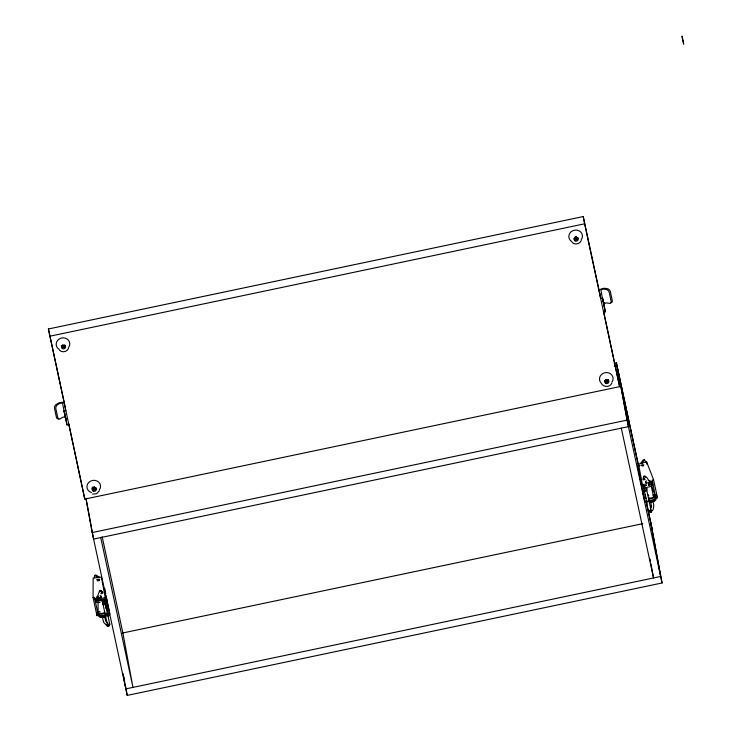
<?xml version="1.0" encoding="UTF-8"?>
<svg xmlns="http://www.w3.org/2000/svg" width="732" height="732" viewBox="0 0 732 732"><rect width="100%" height="100%" fill="white"/><g stroke="black" fill="none" stroke-linecap="round" stroke-linejoin="round"><path stroke-width="1.1" d="M99.534 577.228L95.764 574.876L94.465 575.8A10.724 3.779 68.3 0 0 94.474 577.804M104.987 603.653C105.811 605.602 102.324 604.229 102.654 603.653M104.676 600.139L106.277 607.597L105.866 608.21M650.016 511.97C652.917 513.407 650.73 509.161 651.068 510.369C648.671 511.522 647.994 511.046 651.068 510.369L646.722 490.138M102.819 601.018L101.153 599.563L104.612 602.555L104.319 603.223M103.047 603.882L102.407 603.177L102.718 602.052M650.409 510.076C653.31 513.809 654.39 505.428 653.273 502.555M99.772 590.559L99.543 591.849L99.68 590.614A1.19 1.016 32.2 0 1 101.053 590.578L101.373 592.27L101.172 590.669M97.878 595.372L99.442 590.971M105.188 603.717C106.021 604.888 101.84 605.025 103.569 603.873M650.345 508.795L651.59 506.178M68.543 348.341C67.243 351.9 62.119 352.952 59.493 350.244M99.296 490.824L96.606 493.716L92.534 494.073M581.199 240.581C579.9 244.131 574.776 245.193 572.149 242.484M611.851 383.074C610.104 387.731 603.214 387.393 601.155 383.101A6.835 6.249 -10.5 0 1 601.384 374.628A6.835 6.249 -10.5 0 1 610.57 373.823A6.835 6.249 -10.5 0 1 611.952 382.15M102.764 602.006L103.88 601.667L103.23 601.667M649.467 511.76L649.43 511.092L649.659 511.65M105.161 597.422L100.357 598.922M108.784 614.249L103.038 615.951A4.172 1.693 -12.1 0 1 98.655 615.145L98.088 614.075M652.45 481.29L652.303 482.507A4.172 1.693 -12.1 0 1 648.534 485.023M652.496 481.409L655.652 498.062A4.172 1.693 -12.1 0 1 651.873 500.578L649.074 501.173M640.555 463.502L643.199 459.797L644.764 460.126A10.724 3.989 88.1 0 1 645.597 461.956M641.873 463.457L644.526 459.751M646.667 485.417L642.614 485.774L638.569 464.18L646.548 461.746L653.557 479.67L657.455 497.787L656.082 498.254L655.927 499.343A4.172 1.693 -12.1 0 1 652.148 501.859L649.357 502.445M100.01 611.366A4.172 1.693 -12.1 0 0 98.454 613.636A4.172 1.693 -12.1 0 0 102.626 614.038L107.879 612.931L105.353 601.21L102.8 601.951L102.581 603.561M651.114 512.126L650.181 512.08M97.356 580.705L99.497 580.256M107.979 616.253L109.059 615.53L108.665 613.389M642.522 465.863L643.922 464.93L642.293 464.628L640.884 465.57L643.666 465.863M653.557 479.67L652.185 480.146L652.029 481.226A4.172 1.693 -12.1 0 1 648.259 483.751M603.644 311.365L619.62 386.661L84.784 499.096L48.404 328.988L583.248 216.553L599.325 291.29M49.749 336.244L584.593 223.809L583.248 216.553M68.753 424.597L67.005 424.963L64.032 411.11L65.779 410.743L64.398 403.295A3.907 1.583 -12.1 0 0 61.763 402.353A3.907 1.583 -12.1 0 0 57.654 403.57L55.907 404.741A2.983 1.949 -79.6 0 0 54.571 408.676L56.401 417.194A2.983 1.949 -79.6 0 0 58.88 418.585M603.598 312.161L605.346 311.795L603.964 304.347A2.123 0.86 -12.1 0 1 605.19 303.268A2.123 0.86 -12.1 0 1 607.542 303.03L609.445 303.377A2.983 1.903 56.2 0 0 611.092 301.117L609.253 292.599A2.983 1.903 56.2 0 0 606.462 289.524L604.559 289.186A2.123 0.86 -12.1 0 0 602.207 289.415A2.123 0.86 -12.1 0 0 600.99 290.494L602.363 297.942L600.615 298.317L599.234 290.869A3.907 1.583 -12.1 0 1 601.338 288.93A3.907 1.583 -12.1 0 1 605.565 288.39L607.606 288.765A2.983 1.903 56.2 0 1 610.406 291.83L612.236 300.358A2.983 1.903 56.2 0 1 610.589 302.618M614.175 363.255L616.408 362.788L638.487 465.406M614.715 366.156L616.948 365.689L638.551 466.119M646.164 501.1L651.443 525.631L662.067 582.974L127.231 695.4L92.195 532.548L627.04 420.122L616.408 362.788M654.884 497.028A4.172 1.693 -12.1 0 1 651.809 500.258L644.81 501.731L637.728 465.927L639.677 465.515M646.393 484.145L642.339 484.502M101.565 600.002L105.435 598.703L101.4 577.1L93.156 578.079L93.065 597.495L96.953 615.612L98.399 615.493L98.93 616.426A4.172 1.693 -12.1 0 0 103.313 617.232L106.113 616.646M106.149 595.949L106.762 599.252L99.762 600.716A4.172 1.693 -12.1 0 1 95.764 598.968M641.598 486.817L645.597 485.975M646.841 487.384L648.945 486.945A4.172 1.693 -12.1 0 0 652.02 483.706M648.314 499.325L651.462 498.666A4.172 1.693 -12.1 0 0 655.177 496.607A4.172 1.693 -12.1 0 0 652.935 495.134M122.454 633.043L642.751 523.673M93.065 597.495L94.501 597.376L95.032 598.318A4.172 1.693 -12.1 0 0 99.424 599.124M645.176 476.248C646.859 479.176 642.98 473.558 643.501 477.932C645.176 478.426 643.821 478.49 643.318 477.529C643.739 473.888 647.783 478.106 648.195 479.689M647.216 501.557L645.953 501.329M647.491 502.838L646.237 502.609M94.739 598.529L95.306 599.6A4.172 1.693 -12.1 0 0 99.698 600.396M98.088 614.212L94.739 598.657M101.858 591.465L101.309 591.447A1.19 0.485 -12.1 0 1 102.242 591.859M647.994 494.649L648.808 495.765M105.673 607.203L106.277 607.597M103.788 601.64L104.466 603.086M102.864 603.808L103.121 603.891A1.19 0.997 -59 0 0 103.66 603.827M104.475 602.482L101.034 599.005L104.493 602.107L103.907 601.686M651.151 510.36L650.885 510.204A1.19 0.988 36.5 0 0 650.3 510.076M94.52 575.37L98.298 577.722M107.348 622.694C105.005 621.276 106.021 621.001 104.987 617.909M107.467 626.025L103.77 622.548L102.645 618.302M656.247 494.64L657.455 497.787M651.48 485.627L655.835 496.964M640.555 479.753L640.207 478.188M105.737 602.271L105.39 600.707L106.167 604.422M642.733 491.511L642.412 490.056M643.977 488.637L643.812 487.887L643.959 488.729M641.04 482.653L641.497 485.005L641.333 484.026M646.548 461.746L647.143 464.546M651.27 486.204L653.667 497.321M644.187 486.725L644.645 488.857M643.693 488.052L646.219 499.764M602.363 297.942L605.346 311.795M645.981 500.651L651.983 528.541M637.728 465.927L640.024 476.578M640.482 478.71L640.939 480.842M599.801 293.523L600.286 295.746M627.04 420.122L662.067 582.974M584.593 223.809L619.62 386.661M621.303 428.128L653.539 577.951L650.858 563.512M102.187 536.803L122.875 632.951L132.959 687.385L100.732 537.562M106.762 599.252L109.974 614.166L102.974 615.63A4.172 1.693 -12.1 0 1 98.976 613.883M48.404 328.988L64.48 403.716M68.799 423.801L84.784 499.096M105.39 603.918L109.745 624.149M104.511 600.542L106.113 607.999M102.91 603.799L107.412 624.643M640.125 477.603L639.786 476.038L640.107 477.703M682.965 40.516C685.573 53.701 680.129 26.617 682.727 39.775M641.205 483.632L641.022 482.736M642.431 489.955L642.733 491.465M603.214 301.666C600.551 288.216 606.114 315.876 603.452 302.426M105.838 602.756L106.167 604.403M65.111 415.593C67.774 429.043 62.22 401.383 64.874 414.834M640.326 478.563L640.564 479.734M650.583 522.026L660.667 576.459L125.831 688.885L122.949 673.33M645.194 494.265L646.008 498.666M642.568 489.635L644.197 498.437M618.348 372.204L628.44 426.637L93.595 539.063L86.184 499.068M650.034 559.074L650.446 561.288M123.726 676.514L124.76 682.068M125.172 684.292L127.231 695.4M104.722 588.254L105.747 593.753M105.637 600.835L107.879 612.931M85.818 498.117L92.195 532.548M67.005 424.963L65.624 417.515A2.123 0.86 -12.1 0 0 64.114 417.002A2.123 0.86 -12.1 0 0 61.854 417.743L60.216 418.832A2.983 1.949 -79.6 0 1 57.737 417.441L55.897 408.913A2.983 1.949 -79.6 0 1 57.233 404.979L58.871 403.89A2.123 0.86 -12.1 0 1 61.131 403.158A2.123 0.86 -12.1 0 1 62.65 403.661L64.032 411.11M650.968 503.14L651.416 506.983M98.07 601.96L98.088 612.977M96.953 612.208L96.953 615.612M109.343 623.884A1.19 0.485 -12.1 0 1 109.397 624.597A1.19 0.485 -12.1 0 1 107.668 624.872A1.19 0.485 -12.1 0 1 107.915 624.103A1.18 0.988 -59 0 0 108.309 626.244M109.535 623.948A1.18 0.476 -12.1 0 1 109.233 624.68A1.18 0.476 -12.1 0 1 107.622 624.835A1.18 0.476 -12.1 0 1 107.924 624.112M109.132 625.595A1.19 0.997 -59 0 1 108.739 626.052M108.473 626.199A1.19 0.997 -59 0 1 107.22 625.549A1.19 0.997 -59 0 1 108.016 624.067M109.178 625.476A1.18 0.988 -59 0 1 108.821 625.97M101.986 592.353A1.546 0.631 -12.1 0 1 102.69 593.085A1.546 0.631 -12.1 0 1 100.668 593.744M100.641 596.443A2.388 0.97 -12.1 0 1 100.43 598.035M99.287 598.41A2.388 0.97 -12.1 0 1 97.008 597.413M97.795 596.882A2.388 0.97 -12.1 0 1 98.335 596.672M102.297 615.337A2.388 0.97 -12.1 0 1 101.721 615.356M104.466 616.783A2.388 0.97 -12.1 0 1 100.815 616.701M99.991 595.757A2.388 0.97 -12.1 0 1 101.309 596.461A2.388 0.97 -12.1 0 1 99.744 597.614M99.149 597.769A2.388 0.97 -12.1 0 1 96.688 597.431A2.388 0.97 -12.1 0 1 98.198 596.031M99.634 600.002A2.388 0.97 -12.1 0 1 97.521 599.956M97.722 580.86A1.546 0.631 -12.1 0 1 99.232 580.54M100.11 602.317A4.172 1.693 -12.1 0 1 96.112 600.569M104.649 611.879A2.388 0.97 -12.1 0 1 102.498 613.324A2.388 0.97 -12.1 0 1 99.991 612.867M646.063 489.845A1.19 0.485 -12.1 0 1 646.603 490.403A1.19 0.485 -12.1 0 1 645.048 490.916A1.19 0.485 -12.1 0 1 644.499 490.358A1.18 0.476 -12.1 0 0 645.048 490.907A1.18 0.476 -12.1 0 0 646.594 490.403A1.18 0.476 -12.1 0 0 646.054 489.854A1.18 0.979 36.5 0 0 646.804 488.72A1.18 0.979 36.5 0 0 645.569 487.713A1.18 0.979 36.5 0 0 644.608 488.628M644.599 488.519A1.19 0.988 36.5 0 1 645.688 487.713A1.19 0.988 36.5 0 1 646.841 488.83A1.19 0.988 36.5 0 1 645.953 489.836M652.615 500.99A2.388 0.97 -12.1 0 1 652.02 501.146M645.185 479.277A1.546 0.631 -12.1 0 1 642.897 479.368A1.546 0.631 -12.1 0 1 644.215 478.28M649.476 481.07A2.388 0.97 -12.1 0 1 650.172 481.995A2.388 0.97 -12.1 0 1 648.122 483.038M646.932 483.157A2.388 0.97 -12.1 0 1 645.844 482.04M639.018 466.01A3.578 1.446 -12.1 0 1 639.228 465.351M649 484.154A2.388 0.97 -12.1 0 1 648.396 484.319M643.748 479.808A1.546 0.631 -12.1 0 1 644.489 479.561M648.241 480.402A2.388 0.97 -12.1 0 1 650.144 481.089A2.388 0.97 -12.1 0 1 647.985 482.397M646.795 482.516A2.388 0.97 -12.1 0 1 646.493 480.869M654.317 500.349A2.388 0.97 -12.1 0 1 654.088 500.889M653.758 501.164A2.388 0.97 -12.1 0 1 650.053 501.74M649.613 484.264A2.388 0.97 -12.1 0 1 648.47 484.63M651.672 482.113A4.172 1.693 -12.1 0 1 648.598 485.343M653.493 496.506A2.388 0.97 -12.1 0 1 651.334 497.952A2.388 0.97 -12.1 0 1 648.827 497.495M608.438 379.615A2.05 1.876 -10.5 0 1 606.993 382.333A2.05 1.876 -10.5 0 1 604.559 380.43M606.956 379.542A1.089 0.997 -10.5 0 1 607.45 381.098A1.089 0.997 -10.5 0 1 605.666 381.043A1.089 0.997 -10.5 0 1 606.389 379.524M607.176 379.469A1.089 0.997 -10.5 0 1 607.414 380.924A1.089 0.997 -10.5 0 1 605.812 381.07A1.089 0.997 -10.5 0 1 605.849 379.588M607.011 379.56A1.089 0.997 -10.5 0 1 605.474 379.515M603.882 302.966A3.907 1.583 -12.1 0 1 604.778 302.609M65.304 345.348A2.05 1.876 -10.5 0 1 63.419 347.636A2.05 1.876 -10.5 0 1 61.259 345.696M64.114 345.083A1.089 0.997 -10.5 0 1 64.077 346.437A1.089 0.997 -10.5 0 1 62.613 346.565A1.089 0.997 -10.5 0 1 62.385 345.239M59.182 349.411A6.835 6.249 -10.5 0 1 57.325 340.773A6.835 6.249 -10.5 0 1 66.786 338.788A6.835 6.249 -10.5 0 1 68.643 347.425M64.242 345.12A1.089 0.997 -10.5 0 1 63.19 346.593A1.089 0.997 -10.5 0 1 62.357 345.056M96.048 487.823A2.05 1.876 -10.5 0 1 93.906 490.12A2.05 1.876 -10.5 0 1 92.113 487.695M91.527 492.563A6.835 6.249 -10.5 0 1 87.511 484.218A6.835 6.249 -10.5 0 1 97.027 480.988A6.835 6.249 -10.5 0 1 99.396 489.9M94.364 487.109A1.089 0.997 -10.5 0 1 94.922 488.601A1.089 0.997 -10.5 0 1 93.193 488.747A1.089 0.997 -10.5 0 1 93.531 487.183M94.638 487.109A1.089 0.997 -10.5 0 1 92.754 487.045M577.951 237.58A2.05 1.876 -10.5 0 1 576.34 239.831A2.05 1.876 -10.5 0 1 573.943 238.422M571.838 241.642A6.835 6.249 -10.5 0 1 569.981 233.005A6.835 6.249 -10.5 0 1 579.433 231.019A6.835 6.249 -10.5 0 1 581.29 239.657M575.013 237.296A1.089 0.997 -10.5 0 1 576.853 237.278A1.089 0.997 -10.5 0 1 576.029 238.824A1.089 0.997 -10.5 0 1 574.885 237.534M576.542 236.866A1.089 0.997 -10.5 0 1 575.032 237.186M97.082 579.424L97.237 580.302L99.753 579.323L97.082 579.424M102.681 601.576L100.961 600.121L102.681 601.585M605.693 383.321A2.05 1.876 -10.5 0 0 608.868 381.793A2.05 1.876 -10.5 0 0 605.931 380.064A2.05 1.876 -10.5 0 0 605.693 383.321M62.385 348.588A2.05 1.876 -10.5 0 0 65.56 347.06A2.05 1.876 -10.5 0 0 62.623 345.339A2.05 1.876 -10.5 0 0 62.385 348.588M93.44 489.095A1.089 0.997 -10.5 0 0 95.133 488.281A1.089 0.997 -10.5 0 0 93.568 487.356A1.089 0.997 -10.5 0 0 93.44 489.095M93.138 491.062A2.05 1.876 -10.5 0 0 96.313 489.534A2.05 1.876 -10.5 0 0 93.376 487.814A2.05 1.876 -10.5 0 0 93.138 491.062M575.343 238.852A1.089 0.997 -10.5 0 0 577.036 238.037A1.089 0.997 -10.5 0 0 575.471 237.113A1.089 0.997 -10.5 0 0 575.343 238.852M575.032 240.828A2.05 1.876 -10.5 0 0 578.216 239.3A2.05 1.876 -10.5 0 0 575.279 237.571A2.05 1.876 -10.5 0 0 575.032 240.828"/></g></svg>
